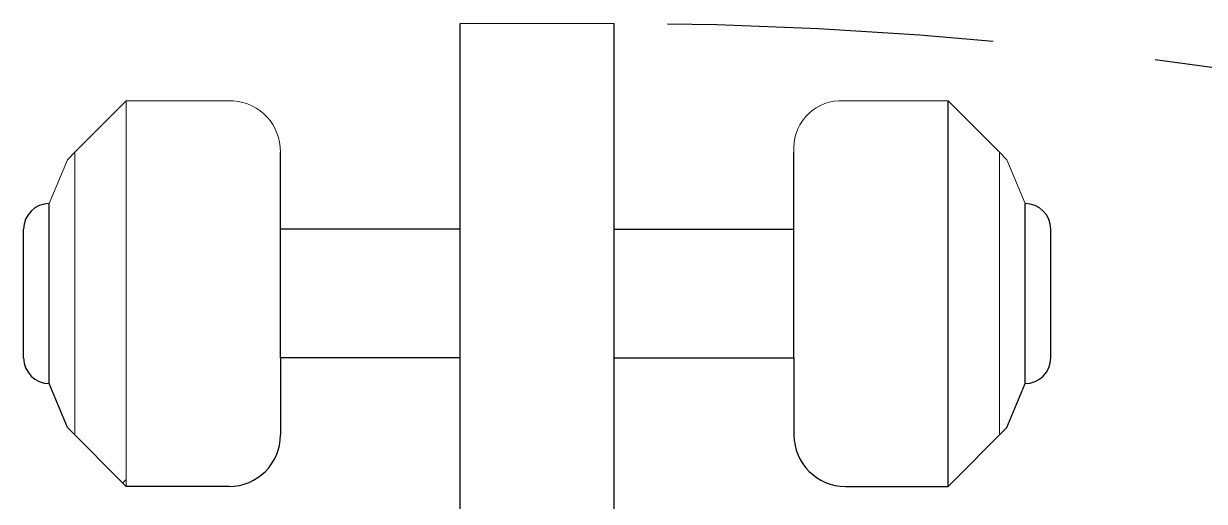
# Model space of a CAD drawing. Header units: millimetres. Extents: x 103208 to 171806, y -164 to 10038.
# Drawn here: x 108103.25 to 108126.24, y 7063.85 to 7073.14 of the extents above; entities that cross this region are included whole.
import ezdxf

# ---------------------------------------------------------------- set-up
doc = ezdxf.new("R2010")
doc.units = ezdxf.units.MM
doc.linetypes.add('HIDDEN', pattern=[9.525, 6.35, -3.175])
doc.layers.add('PORTAS', color=3, linetype='Continuous')
doc.layers.add('Portas-Projeção', color=55, linetype='HIDDEN')
doc.layers.add('Portas - Janelas', color=2, linetype='Continuous', lineweight=20)

msp = doc.modelspace()

# ---------------------------------------------------------------- linework, layer by layer
at = {"layer": 'PORTAS', "color": 2, "linetype": 'Continuous'}
for p, q in [((108111.7523, 6994.14252, 9825), (108111.7523, 7073.14252, 9825)), ((108114.7523, 6994.14252, 9825), (108114.7523, 7073.14252, 9825)), ((108121.2523, 7064.14252, 9825), (108121.2523, 7071.64252, 9825)), ((108108.2523, 7069.14252, 9825), (108108.2523, 7070.64252, 9825)), ((108118.2523, 7069.14252, 9825), (108118.2523, 7070.64252, 9825)), ((108103.7523, 7066.14252, 9825), (108103.7523, 7069.64252, 9825)), ((108122.7523, 7066.14252, 9825), (108122.7523, 7069.64252, 9825)), ((108103.2523, 7066.64252, 9825), (108103.2523, 7069.14252, 9825)), ((108111.7523, 7069.14252, 9825), (108108.2523, 7069.14252, 9825)), ((108108.2523, 7066.64252, 9825), (108108.2523, 7069.14252, 9825)), ((108114.7523, 7069.14252, 9825), (108118.2523, 7069.14252, 9825)), ((108118.2523, 7066.64252, 9825), (108118.2523, 7069.14252, 9825)), ((108123.2523, 7066.64252, 9825), (108123.2523, 7069.14252, 9825)), ((108108.2523, 7066.64252, 9825), (108108.2523, 7065.14252, 9825)), ((108111.7523, 7066.64252, 9825), (108108.2523, 7066.64252, 9825)), ((108114.7523, 7066.64252, 9825), (108118.2523, 7066.64252, 9825)), ((108118.2523, 7066.64252, 9825), (108118.2523, 7065.14252, 9825)), ((108104.10586, 7065.28897, 9825), (108103.7523, 7066.14252, 9825)), ((108122.39875, 7065.28897, 9825), (108122.7523, 7066.14252, 9825)), ((108105.2523, 7064.14252, 9825), (108104.10586, 7065.28897, 9825)), ((108121.2523, 7064.14252, 9825), (108122.39875, 7065.28897, 9825)), ((108105.18442, 7064.21041, 9825), (108105.2523, 7064.2783, 9825)), ((108107.2523, 7064.14252, 9825), (108105.2523, 7064.14252, 9825)), ((108119.2523, 7064.14252, 9825), (108121.2523, 7064.14252, 9825))]:
    msp.add_line(p, q, dxfattribs=at)
for centre, radius, start, end in [((108103.7523, 7069.14252, 9825), 0.5, 90, 180), ((108122.7523, 7069.14252, 9825), 0.5, 0, 90), ((108103.7523, 7066.64252, 9825), 0.5, 180, 270), ((108122.7523, 7066.64252, 9825), 0.5, 270, 0), ((108107.2523, 7065.14252, 9825), 1, 270, 0), ((108119.2523, 7065.14252, 9825), 1, 180, 270)]:
    msp.add_arc(centre, radius, start, end, dxfattribs=at)
at = {"layer": 'Portas - Janelas'}
for p, q in [((108114.7523, 7073.14252, 9825), (108111.7523, 7073.14252, 9825)), ((108104.2523, 7070.64252, 9825), (108105.2523, 7071.64252, 9825)), ((108105.2523, 7071.64252, 9825), (108107.33237, 7071.64252, 9825)), ((108121.2523, 7071.64252, 9825), (108119.12271, 7071.64252, 9825)), ((108122.2523, 7070.64252, 9825), (108121.2523, 7071.64252, 9825)), ((108104.10586, 7070.49608, 9825), (108104.2523, 7070.64252, 9825)), ((108122.39875, 7070.49608, 9825), (108122.2523, 7070.64252, 9825))]:
    msp.add_line(p, q, dxfattribs=at)
at = {"layer": 'Portas - Janelas', "color": 2, "linetype": 'Continuous'}
for p, q in [((108105.2523, 7064.14252, 9825), (108105.2523, 7071.64252, 9825)), ((108104.2523, 7065.14252, 9825), (108104.2523, 7070.64252, 9825)), ((108122.2523, 7065.14252, 9825), (108122.2523, 7070.64252, 9825)), ((108104.10586, 7070.49608, 9825), (108103.7523, 7069.64252, 9825)), ((108122.39875, 7070.49608, 9825), (108122.7523, 7069.64252, 9825))]:
    msp.add_line(p, q, dxfattribs=at)
at = {"layer": 'Portas - Janelas'}
for centre, radius, start, end in [((108107.26589, 7070.65822, 9825), 0.98654, 359.088152, 86.136054), ((108119.16545, 7070.72652, 9825), 0.917, 92.671, 185.255826)]:
    msp.add_arc(centre, radius, start, end, dxfattribs=at)
at = {"layer": 'Portas-Projeção'}
msp.add_arc((108114.7523, 6994.14252, 9825), 79, 1.7522156, 90, dxfattribs=at)

doc.saveas('drawing.dxf')
